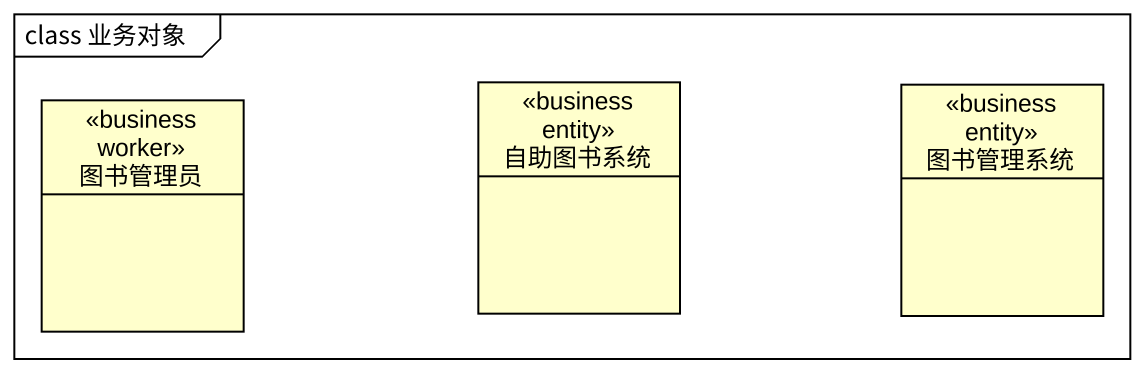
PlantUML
@startuml
mainframe class 业务对象
hide circle
hide empty members
class 图书管理员 <<business worker>>
class 自助图书系统 <<business entity>>
class 图书管理系统 <<business entity>>
@enduml
